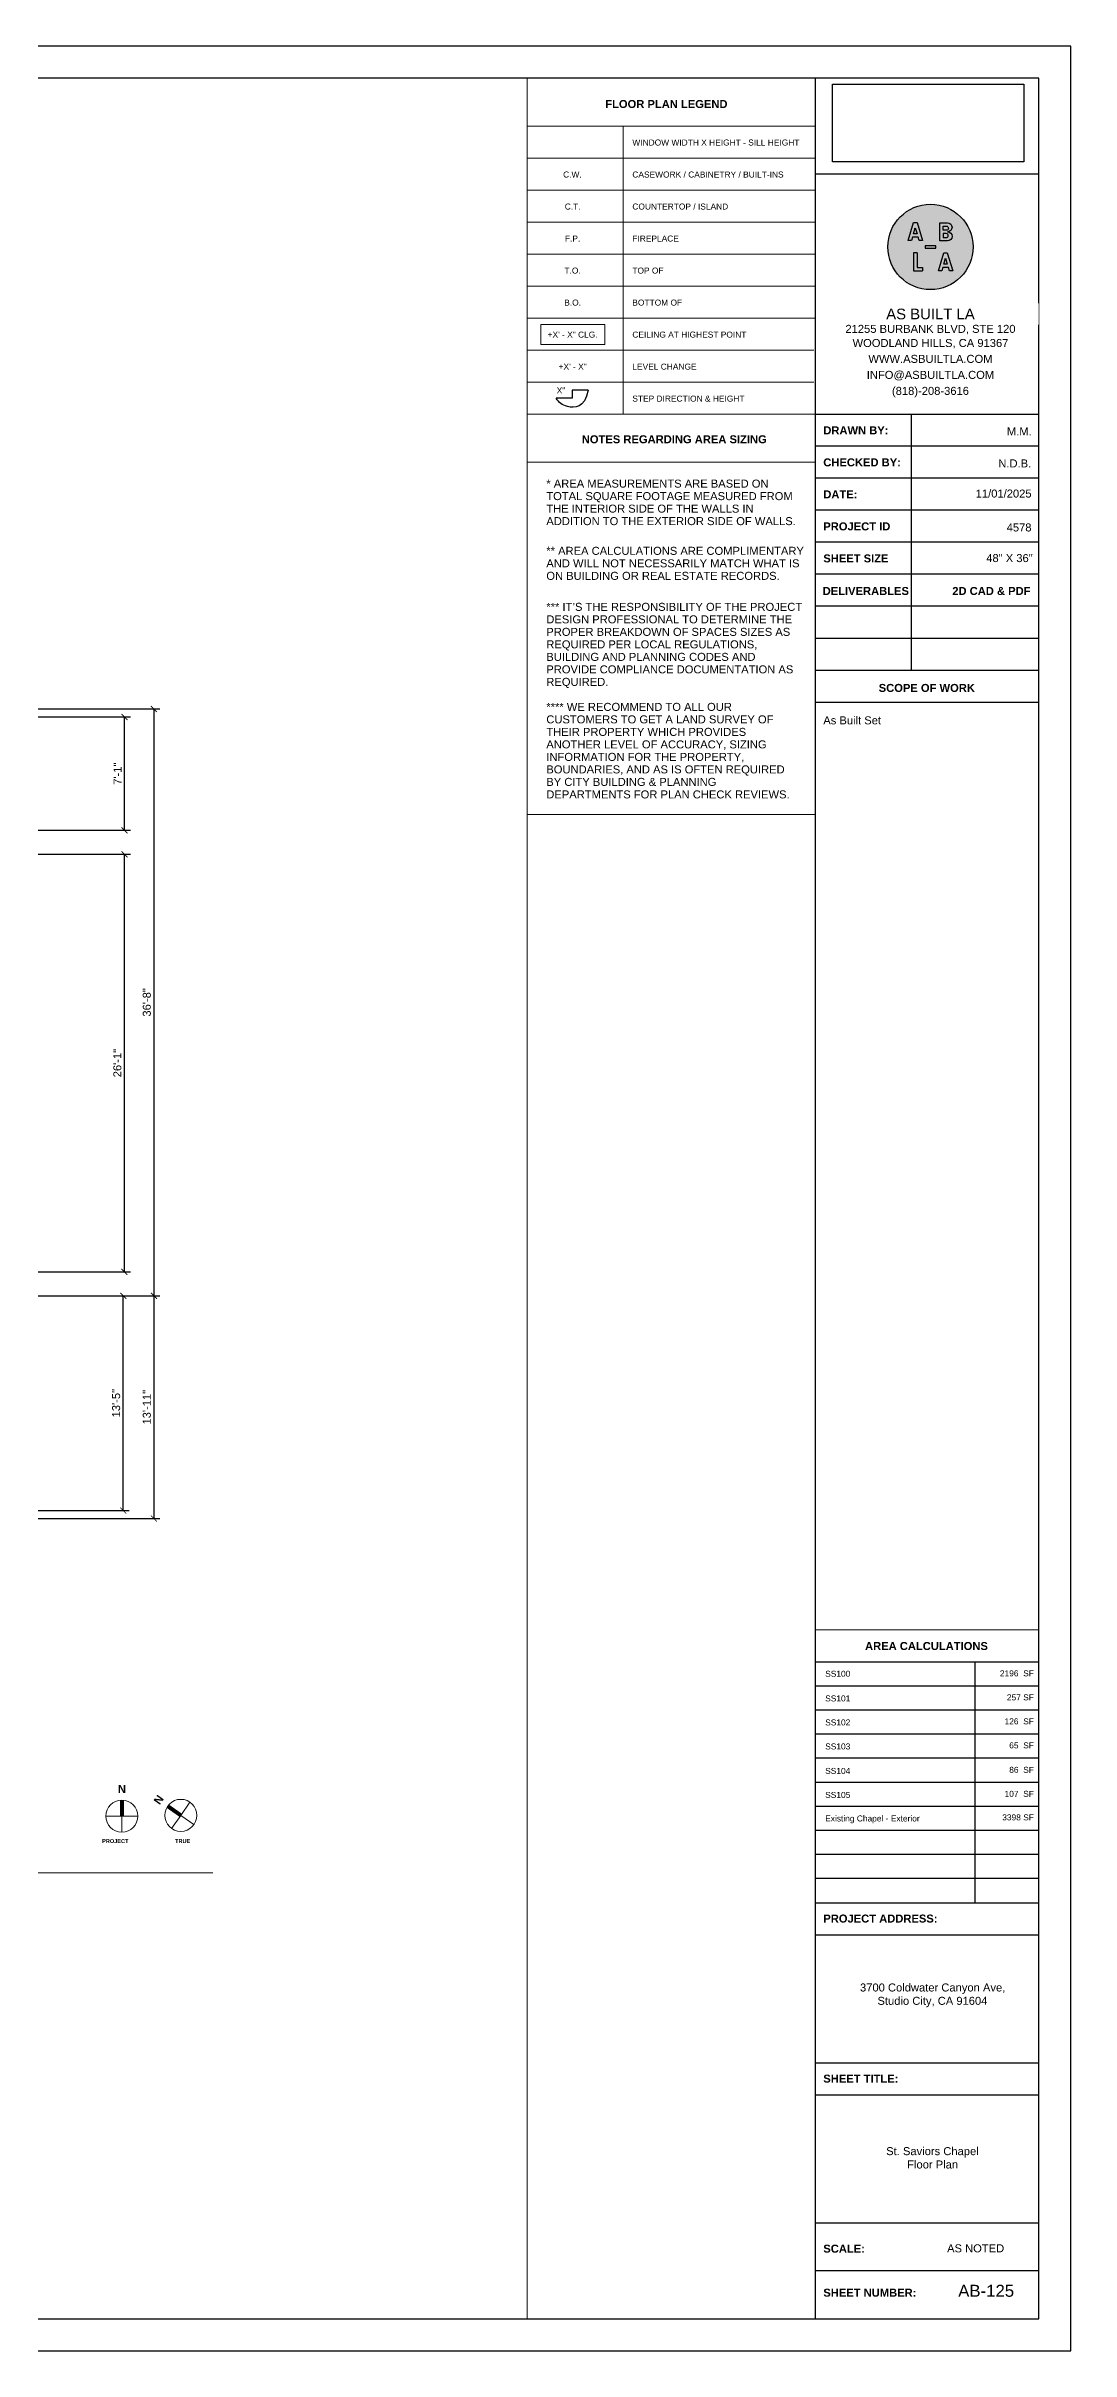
# Model space of a CAD drawing. Header units: inches. Extents: x -2078 to 106214, y -964 to 6385.
# Drawn here: x 99637 to 100406, y 2929 to 4657 of the extents above; entities that cross this region are included whole.
import ezdxf

# ---------------------------------------------------------------- set-up
doc = ezdxf.new("R2010")
doc.units = ezdxf.units.IN
doc.header["$MEASUREMENT"] = 0
doc.set_wipeout_variables(frame=1)
for name, color, linetype, lineweight in [('A-ANNO', 2, 'Continuous', 5), ('A-ANNO-DIMS', 1, 'Continuous', 9), ('A-COLS', 3, 'Continuous', 9), ('A-DETAIL-2', 20, 'Continuous', 25), ('A-DETAIL-3', 40, 'Continuous', 15)]:
    doc.layers.add(name, color=color, linetype=linetype, lineweight=lineweight)
doc.layers.add('A-HATCH', color=9, linetype='Continuous')
doc.layers.add('A-TB', color=7, linetype='Continuous')
doc.styles.add('Arial_3', font='arial.ttf', dxfattribs={"height": 0.125})
doc.styles.add('Arial_4', font='arial.ttf', dxfattribs={"height": 3})
doc.styles.add('Arial_5', font='arial.ttf', dxfattribs={"height": 0.09375})
doc.styles.add('Arial_B_2', font='arialbd.ttf', dxfattribs={"height": 0.125})
doc.styles.add('Arial_B_3', font='arialbd.ttf', dxfattribs={"height": 0.0625})
doc.styles.add('Jay Cad', font='arial.ttf', dxfattribs={"height": 0.125})
doc.styles.add('JC', font='arial.ttf', dxfattribs={"height": 0.125})
doc.dimstyles.new('Jay Cad - DIMS', dxfattribs={"dimtxt": 0.125, "dimasz": 0.09375, "dimexe": 0.09375, "dimexo": 0.09375, "dimgap": 0.046875, "dimtad": 1, "dimdec": 1, "dimzin": 0, "dimdsep": 46, "dimlunit": 4, "dimtxsty": 'Jay Cad', "dimblk": 'ARCHTICK', "dimcen": 0.09, "dimclrd": 1, "dimclre": 1, "dimclrt": 256, "dimadec": 0, "dimazin": 0, "dimtfac": 1, "dimtdec": 1, "dimtofl": 0, "dimtmove": 1, "dimatfit": 3, "dimfxl": 1, "dimtolj": 1, "dimtzin": 0, "dimarcsym": 0})
picture_1 = doc.add_image_def('image1.png', size_in_pixel=(151, 61))

# ---------------------------------------------------------------- blocks, each defined once
blk = doc.blocks.new('_ArchTick')
at = {"color": 0, "linetype": 'ByBlock', "const_width": 0.15}
blk.add_lwpolyline([(-0.5, -0.5), (0.5, 0.5)], dxfattribs=at)
blk = doc.blocks.new('*D70')
at = {"layer": 'A-ANNO-DIMS', "color": 1, "lineweight": -2, "transparency": 16777216}
for p, q in [((99608.5, 4153.7), (99700.2, 4153.7)), ((99695.7, 4068.7), (99695.7, 4153.7)), ((99616.4, 4068.7), (99700.2, 4068.7))]:
    blk.add_line(p, q, dxfattribs=at)
at = {"layer": 'Defpoints', "color": 0, "transparency": 16777216}
for p in [(99604, 4153.7), (99695.7, 4153.7), (99611.9, 4068.7)]:
    blk.add_point(p, dxfattribs=at)
at = {"layer": 'A-ANNO-DIMS', "color": 1, "lineweight": -2, "transparency": 16777216, "xscale": 4.5, "yscale": 4.5, "zscale": 4.5}
for p, rotation in [((99695.7, 4153.7), 90), ((99695.7, 4068.7), 270)]:
    blk.add_blockref('_ArchTick', p, dxfattribs=dict(at, rotation=rotation))
at = {"layer": 'A-ANNO-DIMS', "color": 2, "transparency": 16777216, "insert": (99690.5, 4111.2), "char_height": 6, "width": 0.401, "attachment_point": 5, "rotation": 90, "style": 'Jay Cad'}
blk.add_mtext('\\A1;7\'-1"', dxfattribs=at)
blk = doc.blocks.new('*D71')
at = {"layer": 'A-ANNO-DIMS', "color": 1, "lineweight": -2, "transparency": 16777216}
for p, q in [((99605.4, 4050.7), (99700.2, 4050.7)), ((99695.7, 3737.7), (99695.7, 4050.7)), ((99605.4, 3737.7), (99700.2, 3737.7))]:
    blk.add_line(p, q, dxfattribs=at)
at = {"layer": 'Defpoints', "color": 0, "transparency": 16777216}
for p in [(99600.9, 4050.7), (99695.7, 4050.7), (99600.9, 3737.7)]:
    blk.add_point(p, dxfattribs=at)
at = {"layer": 'A-ANNO-DIMS', "color": 1, "lineweight": -2, "transparency": 16777216, "xscale": 4.5, "yscale": 4.5, "zscale": 4.5}
for p, rotation in [((99695.7, 4050.7), 90), ((99695.7, 3737.7), 270)]:
    blk.add_blockref('_ArchTick', p, dxfattribs=dict(at, rotation=rotation))
at = {"layer": 'A-ANNO-DIMS', "color": 2, "transparency": 16777216, "insert": (99690.4, 3894.2), "char_height": 6, "width": 0.487, "attachment_point": 5, "rotation": 90, "style": 'Jay Cad'}
blk.add_mtext('\\A1;26\'-1"', dxfattribs=at)
blk = doc.blocks.new('*D72')
at = {"layer": 'A-ANNO-DIMS', "color": 1, "lineweight": -2, "transparency": 16777216}
for p, q in [((99557.4, 3719.7), (99699.3, 3719.7)), ((99694.8, 3558.7), (99694.8, 3719.7)), ((99444.4, 3558.7), (99699.3, 3558.7))]:
    blk.add_line(p, q, dxfattribs=at)
at = {"layer": 'Defpoints', "color": 0, "transparency": 16777216}
for p in [(99552.9, 3719.7), (99694.8, 3719.7), (99439.9, 3558.7)]:
    blk.add_point(p, dxfattribs=at)
at = {"layer": 'A-ANNO-DIMS', "color": 1, "lineweight": -2, "transparency": 16777216, "xscale": 4.5, "yscale": 4.5, "zscale": 4.5}
for p, rotation in [((99694.8, 3719.7), 90), ((99694.8, 3558.7), 270)]:
    blk.add_blockref('_ArchTick', p, dxfattribs=dict(at, rotation=rotation))
at = {"layer": 'A-ANNO-DIMS', "color": 2, "transparency": 16777216, "insert": (99689.5, 3639.2), "char_height": 6, "width": 0.487, "attachment_point": 5, "rotation": 90, "style": 'Jay Cad'}
blk.add_mtext('\\A1;13\'-5"', dxfattribs=at)
blk = doc.blocks.new('*D81')
at = {"layer": 'A-ANNO-DIMS', "color": 1, "lineweight": -2, "transparency": 16777216}
for p, q in [((99615.5, 4159.7), (99722.3, 4159.7)), ((99717.8, 4159.7), (99717.8, 3719.7)), ((99616.4, 3719.7), (99722.3, 3719.7))]:
    blk.add_line(p, q, dxfattribs=at)
at = {"layer": 'Defpoints', "color": 0, "transparency": 16777216}
for p in [(99611, 4159.7), (99611.9, 3719.7), (99717.8, 3719.7)]:
    blk.add_point(p, dxfattribs=at)
at = {"layer": 'A-ANNO-DIMS', "color": 1, "lineweight": -2, "transparency": 16777216, "xscale": 4.5, "yscale": 4.5, "zscale": 4.5}
for p, rotation in [((99717.8, 4159.7), 90), ((99717.8, 3719.7), 270)]:
    blk.add_blockref('_ArchTick', p, dxfattribs=dict(at, rotation=rotation))
at = {"layer": 'A-ANNO-DIMS', "color": 2, "transparency": 16777216, "insert": (99712.5, 3939.7), "char_height": 6, "width": 0.487, "attachment_point": 5, "rotation": 90, "style": 'Jay Cad'}
blk.add_mtext('\\A1;36\'-8"', dxfattribs=at)
blk = doc.blocks.new('*D82')
at = {"layer": 'A-ANNO-DIMS', "color": 1, "lineweight": -2, "transparency": 16777216}
for p, q in [((99616.4, 3719.7), (99722.3, 3719.7)), ((99717.8, 3719.7), (99717.8, 3552.7)), ((99451.4, 3552.7), (99722.3, 3552.7))]:
    blk.add_line(p, q, dxfattribs=at)
at = {"layer": 'Defpoints', "color": 0, "transparency": 16777216}
for p in [(99611.9, 3719.7), (99446.9, 3552.7), (99717.8, 3552.7)]:
    blk.add_point(p, dxfattribs=at)
at = {"layer": 'A-ANNO-DIMS', "color": 1, "lineweight": -2, "transparency": 16777216, "xscale": 4.5, "yscale": 4.5, "zscale": 4.5}
for p, rotation in [((99717.8, 3719.7), 90), ((99717.8, 3552.7), 270)]:
    blk.add_blockref('_ArchTick', p, dxfattribs=dict(at, rotation=rotation))
at = {"layer": 'A-ANNO-DIMS', "color": 2, "transparency": 16777216, "insert": (99712.5, 3636.2), "char_height": 6, "width": 0.574, "attachment_point": 5, "rotation": 90, "style": 'Jay Cad'}
blk.add_mtext('\\A1;13\'-11"', dxfattribs=at)
blk = doc.blocks.new('north arrow - north arrow-1258243-Floor Plans')
at = {"layer": 'A-ANNO'}
h = blk.add_hatch(color=256, dxfattribs=at)
edge = h.paths.add_edge_path()
edge.add_line((0.031, 0), (-0.031, 0))
edge.add_line((-0.031, 0), (-0.031, 0.248))
edge.add_arc((0, 0), 0.25, 82.8192, 97.1808, ccw=False)
edge.add_line((0.031, 0.248), (0.031, 0))
at = {"layer": 'A-ANNO', "lineweight": 20}
for q in [(-0.25, 0), (0.25, 0), (0, -0.25)]:
    blk.add_line((0, 0), q, dxfattribs=at)
at = {"layer": 'A-ANNO'}
blk.add_circle((0, 0), 0.25, dxfattribs=at)
at = {"layer": 'A-ANNO', "insert": (-0.062, 0.486), "char_height": 0.125, "width": 0.1515, "attachment_point": 1, "style": 'Arial_B_2', "bg_fill": 3, "box_fill_scale": 1.25, "bg_fill_color": 256, "bg_fill_true_color": 13158600, "bg_fill_transparency": 0}
blk.add_mtext('\\fArial|b1|i0|c0|p34|;N', dxfattribs=at)
blk = doc.blocks.new('JC_TB_48x36 - JC_TB_4836-1441736-Floor Plans')
at = {"layer": 'A-TB'}
for p, q in [((47.997, 24.012), (-0.003, 24.012)), ((47.997, -11.988), (47.997, 24.012)), ((47.497, 23.512), (0.747, 23.512)), ((47.497, 15.262), (43.997, 15.262)), ((47.497, 14.762), (43.997, 14.762)), ((47.497, 14.262), (43.997, 14.262)), ((43.997, -9.988), (47.497, -9.988)), ((47.497, -10.738), (43.997, -10.738)), ((0.747, -11.488), (47.497, -11.488)), ((-0.003, -11.988), (47.997, -11.988))]:
    blk.add_line(p, q, dxfattribs=at)
at = {"layer": 'A-TB', "char_height": 0.125, "attachment_point": 1, "bg_fill": 3, "box_fill_scale": 1.25, "bg_fill_color": 256, "bg_fill_true_color": 13158600, "bg_fill_transparency": 0}
for s, insert, width, style in [('DRAWN BY:', (44.126, 18.073), 1.22463, 'Arial_B_2'), ('CHECKED BY:', (44.126, 17.573), 1.4645, 'Arial_B_2'), ('DATE:', (44.126, 17.073), 0.63441, 'Arial_B_2'), ('PROJECT ID', (44.126, 16.573), 1.26566, 'Arial_B_2'), ('SHEET SIZE', (44.126, 16.073), 1.23725, 'Arial_B_2'), ('48" X 36"', (46.673, 16.078), 0.87428, 'Arial_3'), ('SCOPE OF WORK', (44.992, 14.05), 1.82747, 'Arial_B_2'), ('PROJECT ADDRESS:', (44.126, -5.172), 2.14941, 'Arial_B_2'), ('SHEET TITLE:', (44.126, -7.672), 1.42031, 'Arial_B_2'), ('SCALE:', (44.126, -10.328), 0.77959, 'Arial_B_2'), ('AS NOTED', (46.061, -10.323), 1.08259, 'Arial_3'), ('SHEET NUMBER:', (44.126, -11.016), 1.76434, 'Arial_B_2')]:
    blk.add_mtext(s, dxfattribs=dict(at, insert=insert, width=width, style=style))
at = {"layer": 'A-TB'}
for p, q in [((43.997, 23.512), (43.997, -11.488)), ((47.497, -11.488), (47.497, 23.512)), ((47.497, 18.262), (43.997, 18.262)), ((45.497, 18.262), (45.497, 14.262)), ((47.497, 17.762), (43.997, 17.762)), ((47.497, 17.262), (43.997, 17.262)), ((47.497, 16.762), (43.997, 16.762)), ((47.497, 16.262), (43.997, 16.262)), ((47.497, 15.762), (43.997, 15.762)), ((47.497, 13.762), (43.997, 13.762)), ((43.997, -4.988), (47.497, -4.988)), ((43.997, -5.488), (47.497, -5.488)), ((43.997, -7.488), (47.497, -7.488)), ((43.997, -7.988), (47.497, -7.988))]:
    blk.add_line(p, q, dxfattribs=at)
blk = doc.blocks.new('Logo - ABLA - CAD Format')
at = {"layer": 'A-HATCH', "true_color": 0xc9ee63}
h = blk.add_hatch(color=71, dxfattribs=at)
h.dxf.hatch_style = 1
h.paths.add_polyline_path([(-0.71, 0.89), (-0.79, 0.62), (-0.62, 0.62)], flags=0)
h.paths.add_polyline_path([(0.6, 0.78), (0.74, 0.78, 1), (0.74, 0.98), (0.6, 0.98)], flags=0)
h.paths.add_polyline_path([(0.6, 0.44), (0.74, 0.44, 1), (0.74, 0.63), (0.6, 0.63)], flags=0)
h.paths.add_polyline_path([(0.62, -0.8), (0.79, -0.8), (0.71, -0.53)], flags=0)
h.paths.add_polyline_path([(-2, 0, 1), (2, 0, 1)])
h.paths.add_polyline_path([(0.8, 0.28), (0.44, 0.28), (0.44, 1.13), (0.8, 1.13, -1), (0.8, 0.71, -1)], flags=16)
h.paths.add_polyline_path([(0.74, 0.44), (0.6, 0.44), (0.6, 0.63), (0.74, 0.63, -1)], flags=0)
h.paths.add_polyline_path([(0.79, -0.27), (1.05, -1.12), (0.89, -1.12), (0.84, -0.96), (0.58, -0.96), (0.53, -1.12), (0.37, -1.12), (0.63, -0.27)], flags=16)
h.paths.add_polyline_path([(0.74, 0.78), (0.6, 0.78), (0.6, 0.98), (0.74, 0.98, -1)], flags=0)
h.paths.add_polyline_path([(0.71, -0.53), (0.79, -0.8), (0.62, -0.8)], flags=0)
h.paths.add_polyline_path([(0.25, 0.06), (0.25, -0.06), (-0.25, -0.06), (-0.25, 0.06)], flags=16)
h.paths.add_polyline_path([(-0.37, 0.3), (-0.53, 0.3), (-0.58, 0.46), (-0.84, 0.46), (-0.89, 0.3), (-1.05, 0.3), (-0.79, 1.15), (-0.63, 1.15)], flags=16)
h.paths.add_polyline_path([(-0.63, -0.27), (-0.63, -0.96), (-0.37, -0.96), (-0.37, -1.12), (-0.79, -1.12), (-0.79, -0.27)], flags=16)
h.paths.add_polyline_path([(-0.62, 0.62), (-0.79, 0.62), (-0.71, 0.89)], flags=0)
at = {"layer": 'A-HATCH'}
h = blk.add_hatch(color=250, dxfattribs=at)
h.dxf.hatch_style = 1
h.paths.add_polyline_path([(-0.63, 1.15), (-0.79, 1.15), (-1.05, 0.3), (-0.89, 0.3), (-0.84, 0.46), (-0.58, 0.46), (-0.53, 0.3), (-0.37, 0.3)])
h.paths.add_polyline_path([(-0.62, 0.62), (-0.79, 0.62), (-0.71, 0.89)], flags=16)
h.paths.add_polyline_path([(0.44, 0.28), (0.8, 0.28, 1), (0.8, 0.71, 1), (0.8, 1.13), (0.44, 1.13)])
h.paths.add_polyline_path([(0.6, 0.44), (0.6, 0.63), (0.74, 0.63, -1), (0.74, 0.44)], flags=16)
h.paths.add_polyline_path([(0.6, 0.78), (0.6, 0.98), (0.74, 0.98, -1), (0.74, 0.78)], flags=16)
h.paths.add_polyline_path([(0.37, -1.12), (0.53, -1.12), (0.58, -0.96), (0.84, -0.96), (0.89, -1.12), (1.05, -1.12), (0.79, -0.27), (0.63, -0.27)])
h.paths.add_polyline_path([(0.71, -0.53), (0.79, -0.8), (0.62, -0.8)], flags=16)
h.paths.add_polyline_path([(0.25, -0.06), (0.25, 0.06), (-0.25, 0.06), (-0.25, -0.06)])
h.paths.add_polyline_path([(-0.79, -1.12), (-0.37, -1.12), (-0.37, -0.96), (-0.63, -0.96), (-0.63, -0.27), (-0.79, -0.27)])
at = {"layer": 'A-HATCH', "true_color": 0xc9ee63}
h = blk.add_hatch(color=71, dxfattribs=at)
h.dxf.hatch_style = 1
h.paths.add_polyline_path([(-0.71, 0.89), (-0.79, 0.62), (-0.62, 0.62)])
h.paths.add_polyline_path([(0.74, 0.78, 1), (0.74, 0.98), (0.6, 0.98), (0.6, 0.78)])
h.paths.add_polyline_path([(0.6, 0.63), (0.6, 0.44), (0.74, 0.44, 1), (0.74, 0.63)])
h.paths.add_polyline_path([(0.62, -0.8), (0.79, -0.8), (0.71, -0.53)])
blk.add_circle((0, 0), 2)
at = {"layer": 'A-HATCH', "color": 250}
for points in [[(-0.63, 1.15), (-0.37, 0.3), (-0.53, 0.3), (-0.58, 0.46), (-0.84, 0.46), (-0.89, 0.3), (-1.05, 0.3), (-0.79, 1.15)], [(-0.71, 0.89), (-0.62, 0.62), (-0.79, 0.62)], [(0.25, 0.06), (-0.25, 0.06), (-0.25, -0.06), (0.25, -0.06)], [(0.79, -0.27), (1.05, -1.12), (0.89, -1.12), (0.84, -0.96), (0.58, -0.96), (0.53, -1.12), (0.37, -1.12), (0.63, -0.27)], [(0.71, -0.53), (0.79, -0.8), (0.62, -0.8)]]:
    blk.add_lwpolyline(points, close=True, dxfattribs=at)
for points in [[(0.8, 0.71, -1), (0.8, 0.28), (0.44, 0.28), (0.44, 1.13), (0.8, 1.13, -1)], [(0.6, 0.98), (0.74, 0.98, -1), (0.74, 0.78), (0.6, 0.78)], [(0.6, 0.44), (0.74, 0.44, 1), (0.74, 0.63), (0.6, 0.63)]]:
    blk.add_lwpolyline(points, format="xyb", close=True, dxfattribs=at)
for points in [[(-0.79, -0.27), (-0.79, -1.12), (-0.37, -1.12)], [(-0.63, -0.27), (-0.79, -0.27)], [(-0.63, -0.27), (-0.63, -0.96), (-0.37, -0.96)], [(-0.37, -0.96), (-0.37, -1.12)]]:
    blk.add_lwpolyline(points, dxfattribs=at)
blk = doc.blocks.new('TB-INFO-ABLA')
blk.add_wipeout([(168, 180), (168, 0), (0, 0), (0, 180)])
blk.add_wipeout([(168, 180), (168, 0), (0, 0), (0, 180)])
at = {"xscale": 16, "yscale": 16, "zscale": 16}
blk.add_blockref('Logo - ABLA - CAD Format', (86.6, 125.4), dxfattribs=at)
at = {"char_height": 6, "width": 168.619, "attachment_point": 2, "style": 'JC', "bg_fill": 2}
for s, insert in [('21255 BURBANK BLVD, STE 120', (86.6, 67)), ('(818)-208-3616', (86.6, 20.5))]:
    blk.add_mtext(s, dxfattribs=dict(at, insert=insert))
for s, insert in [('WOODLAND HILLS, CA 91367', (86.6, 56.4)), ('INFO@ASBUILTLA.COM', (86.6, 32.5))]:
    blk.add_mtext(s, dxfattribs=dict(at, insert=insert))
at = {"insert": (86.6, 44.5), "char_height": 6, "width": 168.619, "attachment_point": 2, "style": 'JC', "bg_fill": 2}
blk.add_mtext('WWW.ASBUILTLA.COM', dxfattribs=at)
blk.add_lwpolyline([(168, 180), (0, 180), (0, 0), (168, 0)], close=True)
at = {"insert": (86.6, 75.1), "char_height": 8, "width": 154.347, "attachment_point": 5, "style": 'JC', "bg_fill": 2}
blk.add_mtext('AS BUILT LA ', dxfattribs=at)

msp = doc.modelspace()

# ---------------------------------------------------------------- linework, layer by layer
at = {"layer": 'A-COLS', "lineweight": 9}
msp.add_line((98520.313, 3287.083), (99761.965, 3287.083), dxfattribs=at)
at = {"layer": 'A-DETAIL-2'}
for p, q in [((100031.714, 4392.709), (100019.714, 4392.709)), ((100043.714, 4398.582), (100031.714, 4398.582)), ((100031.714, 4398.582), (100031.714, 4392.709))]:
    msp.add_line(p, q, dxfattribs=at)
msp.add_open_spline([(100043.714, 4398.582), (100041.092, 4385.097), (100027.815, 4385.097), (100021.634, 4389.146), (100019.714, 4392.709)], degree=3, knots=[0, 0, 0, 0, 0.0199103671, 0.0342127174, 0.0342127174, 0.0342127174, 0.0342127174], dxfattribs=at)
at = {"layer": 'A-DETAIL-3', "lineweight": 9}
for p, q in [((100213.88, 4632.663), (99997.88, 4632.663)), ((99997.88, 4632.663), (99997.88, 4380.663)), ((99997.88, 4632.663), (99997.88, 2952.663)), ((100213.88, 4380.663), (100213.88, 4632.663)), ((100213.88, 4632.663), (100213.88, 4596.663)), ((100213.88, 4596.663), (99997.88, 4596.663)), ((100069.88, 4596.663), (100069.88, 4380.663)), ((100213.88, 4572.663), (99997.88, 4572.663)), ((100213.88, 4548.663), (99997.88, 4548.663)), ((100213.88, 4524.663), (99997.88, 4524.663)), ((100213.88, 4500.663), (99997.88, 4500.663)), ((100213.88, 4476.663), (99997.88, 4476.663)), ((100213.88, 4452.663), (99997.88, 4452.663)), ((100213.88, 4428.663), (99997.88, 4428.663)), ((100213.88, 4404.663), (99997.88, 4404.663)), ((100213.88, 4380.663), (99997.88, 4380.663)), ((99997.88, 4380.663), (99997.88, 4080.663)), ((100213.88, 4380.663), (99997.88, 4380.663)), ((99997.88, 4344.663), (100213.88, 4344.663)), ((99997.88, 4080.663), (100213.88, 4080.663))]:
    msp.add_line(p, q, dxfattribs=at)

# ---------------------------------------------------------------- block references
at = {"layer": 'A-ANNO', "xscale": 48, "yscale": 48, "zscale": 48}
msp.add_blockref('north arrow - north arrow-1258243-Floor Plans', (99693.777, 3329.629), dxfattribs=at)

# ---------------------------------------------------------------- texts
at = {"layer": 'A-ANNO', "lineweight": 50, "char_height": 6, "attachment_point": 1}
for s, insert, width, style in [('FLOOR PLAN LEGEND', (100056.478, 4616.231), 110.595, 'Arial_B_2'), ('NOTES REGARDING AREA SIZING', (100038.867, 4364.886), 166.4985, 'Arial_B_2'), ('* AREA MEASUREMENTS ARE BASED ON ', (100012.242, 4331.643), 205.131, 'Arial_3'), ('TOTAL SQUARE FOOTAGE MEASURED FROM ', (100012.242, 4322.268), 226.7955, 'Arial_3'), ('ADDITION TO THE EXTERIOR SIDE OF WALLS.', (100012.242, 4303.518), 227.4015, 'Arial_3'), ('THE INTERIOR SIDE OF THE WALLS IN ', (100012.242, 4312.893), 192.102, 'Arial_3'), ('AND WILL NOT NECESSARILY MATCH WHAT IS ', (100012.242, 4271.87), 234.0675, 'Arial_3'), ('** AREA CALCULATIONS ARE COMPLIMENTARY ', (100012.242, 4281.245), 236.946, 'Arial_3'), ('ON BUILDING OR REAL ESTATE RECORDS.', (100012.242, 4262.495), 212.2515, 'Arial_3'), ('2D CAD & PDF', (100316.848, 4251.147), 70.4475, 'Arial_B_2'), ('*** IT', (100012.242, 4239.247), 23.7855, 'Arial_3'), ('’', (100031.867, 4239.247), 2.2725, 'Arial_3'), ('S THE RESPONSIBILITY OF THE PROJECT ', (100033.742, 4239.247), 209.979, 'Arial_3'), ('DESIGN PROFESSIONAL TO DETERMINE THE ', (100012.242, 4229.872), 226.4925, 'Arial_3'), ('PROPER BREAKDOWN OF SPACES SIZES AS ', (100012.242, 4220.497), 225.735, 'Arial_3'), ('REQUIRED PER LOCAL REGULATIONS, ', (100012.242, 4211.122), 194.6775, 'Arial_3'), ('BUILDING AND PLANNING CODES AND ', (100012.242, 4201.747), 192.8595, 'Arial_3'), ('PROVIDE COMPLIANCE DOCUMENTATION AS ', (100012.242, 4192.372), 227.25, 'Arial_3'), ('REQUIRED.', (100012.242, 4182.997), 56.358, 'Arial_3'), ('**** WE RECOMMEND TO ALL OUR ', (100012.242, 4164.249), 171.6495, 'Arial_3'), ('CUSTOMERS TO GET A LAND SURVEY OF ', (100012.242, 4154.874), 209.5245, 'Arial_3'), ('ANOTHER LEVEL OF ACCURACY, SIZING ', (100012.242, 4136.124), 203.313, 'Arial_3'), ('THEIR PROPERTY WHICH PROVIDES ', (100012.242, 4145.499), 185.133, 'Arial_3'), ('BOUNDARIES, AND AS IS OFTEN REQUIRED ', (100012.242, 4117.374), 219.8265, 'Arial_3'), ('INFORMATION FOR THE PROPERTY, ', (100012.242, 4126.749), 182.8605, 'Arial_3'), ('BY CITY BUILDING & PLANNING ', (100012.242, 4107.999), 157.7115, 'Arial_3'), ('DEPARTMENTS FOR PLAN CHECK REVIEWS.', (100012.242, 4098.624), 221.796, 'Arial_3')]:
    msp.add_mtext(s, dxfattribs=dict(at, insert=insert, width=width, style=style))
at = {"layer": 'A-ANNO', "char_height": 4.5, "attachment_point": 1, "style": 'Arial_5'}
for s, insert, width in [('WINDOW WIDTH X HEIGHT - SILL HEIGHT', (100076.786, 4586.626), 153.924), ('C.W.', (100024.841, 4562.626), 17.4225), ('CASEWORK / CABINETRY / BUILT-INS', (100076.786, 4562.626), 139.077), ('C.T.', (100026.091, 4538.626), 14.544), ('COUNTERTOP / ISLAND', (100076.786, 4538.626), 88.3245), ('F.P.', (100026.216, 4514.626), 14.0895), ('FIREPLACE', (100076.786, 4514.626), 42.723), ('T.O.', (100025.841, 4490.626), 14.9985), ('TOP OF', (100076.786, 4490.626), 28.785), ('B.O.', (100025.716, 4466.626), 15.453), ('BOTTOM OF ', (100076.786, 4466.626), 48.177), ('+X\' - X" CLG.', (100013.222, 4442.626), 45.753), ('CEILING AT HIGHEST POINT', (100076.786, 4442.626), 104.535), ('+X\' - X"', (100021.466, 4418.626), 25.6035), ('LEVEL CHANGE', (100076.786, 4418.626), 59.2365), ('X"', (100020.03, 4400.745), 7.7265), ('STEP DIRECTION & HEIGHT', (100076.786, 4394.626), 103.02)]:
    msp.add_mtext(s, dxfattribs=dict(at, insert=insert, width=width))
at = {"layer": 'A-TB', "attachment_point": 1, "bg_fill": 2}
for s, insert, char_height, width, style in [('M.M.', (100357.82, 4370.778), 6, 19.392, 'Arial_3'), ('N.D.B.', (100351.395, 4346.778), 6, 29.997, 'Arial_3'), ('4578', (100357.65, 4298.778), 6, 22.422, 'Arial_3'), ('As Built Set', (100220.06, 4154.153), 6, 52.8735, 'Arial_3'), ('\\pi37.65941;St. Saviors Chapel\\P\\pi53.41657;Floor Plan', (100229.597, 3081.427), 6, 143.77038, 'Arial_3'), ('AB-125', (100321.31, 2978.229), 9, 50.904, 'Arial_4')]:
    msp.add_mtext(s, dxfattribs=dict(at, insert=insert, char_height=char_height, width=width, style=style))

# ---------------------------------------------------------------- dimensions: what is measured, and where the dimension line sits
at = {"layer": 'A-ANNO-DIMS'}
for base, p1, p2, picture, middle in [((99695.73, 4153.697), (99611.894, 4068.697), (99603.956, 4153.697), '*D70', (99690.468, 4111.197)), ((99717.77, 3719.697), (99610.956, 4159.697), (99611.894, 3719.697), '*D81', (99712.455, 3939.697)), ((99695.73, 4050.697), (99600.894, 3737.697), (99600.894, 4050.697), '*D71', (99690.417, 3894.197)), ((99694.792, 3719.697), (99439.894, 3558.697), (99552.908, 3719.697), '*D72', (99689.477, 3639.197)), ((99717.77, 3552.697), (99611.894, 3719.697), (99446.894, 3552.697), '*D82', (99712.455, 3636.197))]:
    dim = msp.add_linear_dim(base=base, p1=p1, p2=p2, angle=90, dimstyle='Jay Cad - DIMS', override={"dimclrt": 2}, dxfattribs=at)
    dim.commit()
    dim.dimension.update_dxf_attribs({"geometry": picture, "text_midpoint": middle})

# ---------------------------------------------------------------- next in the draw order: linework, layer by layer
at = {"layer": 'A-DETAIL-3', "lineweight": 9}
msp.add_line((100213.88, 4080.663), (100213.88, 4380.663), dxfattribs=at)

# ---------------------------------------------------------------- next in the draw order: block references
at = {"layer": 'A-ANNO', "xscale": 47.99999999999999, "yscale": 47.99999999999999, "zscale": 47.99999999999999, "rotation": 54.99999999999979}
msp.add_blockref('north arrow - north arrow-1258243-Floor Plans', (99737.999, 3330.19), dxfattribs=at)

# ---------------------------------------------------------------- next in the draw order: texts
at = {"layer": 'A-ANNO', "insert": (99678.93, 3312.374), "char_height": 3, "width": 24.543, "attachment_point": 1, "style": 'Arial_B_3'}
msp.add_mtext('PROJECT', dxfattribs=at)

# ---------------------------------------------------------------- next in the draw order: texts
at = {"layer": 'A-ANNO', "insert": (99733.705, 3312.374), "char_height": 3, "width": 14.241, "attachment_point": 1, "style": 'Arial_B_3'}
msp.add_mtext('TRUE', dxfattribs=at)

# ---------------------------------------------------------------- next in the draw order: block references
at = {"layer": 'A-TB', "xscale": 48, "yscale": 48, "zscale": 48}
msp.add_blockref('JC_TB_48x36 - JC_TB_4836-1441736-Floor Plans', (98102.03, 3504.063), dxfattribs=at)

# ---------------------------------------------------------------- next in the draw order: linework, layer by layer
at = {"layer": 'A-ANNO', "flags": 128}
msp.add_lwpolyline([(100008.007, 4447.841), (100056.23, 4447.841), (100056.23, 4432.904), (100008.007, 4432.904)], close=True, dxfattribs=at)
at = {"layer": 'A-DETAIL-2'}
for p, q in [((100213.88, 3445.347), (100381.88, 3445.347)), ((100333.88, 3445.347), (100333.88, 3264.663)), ((100213.88, 3427.347), (100381.88, 3427.347)), ((100213.88, 3409.347), (100381.88, 3409.347)), ((100213.88, 3391.347), (100381.88, 3391.347)), ((100213.88, 3373.347), (100381.88, 3373.347)), ((100213.88, 3355.005), (100381.88, 3355.005)), ((100213.88, 3337.005), (100381.88, 3337.005)), ((100213.88, 3319.005), (100381.88, 3319.005)), ((100213.88, 3301.005), (100381.88, 3301.005)), ((100213.88, 3283.005), (100381.88, 3283.005))]:
    msp.add_line(p, q, dxfattribs=at)
at = {"layer": 'A-DETAIL-3', "lineweight": 9}
for p, q in [((100381.88, 3469.347), (100213.88, 3469.347)), ((100213.88, 3469.347), (100213.88, 3264.663)), ((100381.88, 3301.321), (100381.88, 3469.347))]:
    msp.add_line(p, q, dxfattribs=at)

# ---------------------------------------------------------------- next in the draw order: block references
msp.add_blockref('TB-INFO-ABLA', (100213.88, 4380.663))

# ---------------------------------------------------------------- next in the draw order: texts
at = {"layer": 'A-ANNO', "lineweight": 50, "char_height": 6, "attachment_point": 1, "style": 'Arial_B_2'}
for s, insert, width in [('DELIVERABLES', (100219.582, 4251.147), 70.4475), ('AREA CALCULATIONS', (100251.381, 3460.135), 109.383)]:
    msp.add_mtext(s, dxfattribs=dict(at, insert=insert, width=width))
at = {"layer": 'A-ANNO', "char_height": 4.5, "attachment_point": 1, "style": 'Arial_5'}
for s, insert, width in [('2196  SF', (100352.581, 3438.9), 31.0575), ('SS100', (100221.469, 3438.592), 104.3835), ('SS101', (100221.469, 3420.101), 72.72), ('257 SF', (100357.831, 3420.9), 24.6945), ('SS102', (100221.469, 3402.101), 79.689), ('126  SF', (100356.081, 3402.9), 26.8155), ('SS103', (100221.469, 3384.101), 108.3225), ('65  SF', (100359.581, 3384.9), 22.5735), ('SS104', (100221.469, 3365.759), 92.718), ('86  SF', (100359.581, 3366.559), 22.5735), ('SS105', (100221.469, 3347.759), 92.718), ('107  SF', (100356.081, 3348.559), 26.8155), ('Existing Chapel - Exterior', (100221.469, 3330.101), 86.658), ('3398 SF', (100354.331, 3330.9), 28.9365)]:
    msp.add_mtext(s, dxfattribs=dict(at, insert=insert, width=width))
at = {"layer": 'A-TB', "insert": (100334.406, 4324.179), "char_height": 6, "width": 43.26584, "attachment_point": 1, "style": 'Arial_3', "bg_fill": 3, "box_fill_scale": 1.25, "bg_fill_color": 256, "bg_fill_true_color": 13158600, "bg_fill_transparency": 0}
msp.add_mtext('11/01/2025', dxfattribs=at)
at = {"layer": 'A-TB', "insert": (100235.907, 3204.129), "char_height": 6, "width": 131.3505, "attachment_point": 1, "style": 'Arial_3', "bg_fill": 2}
msp.add_mtext('\\pi11.70799;3700 Coldwater Canyon Ave,\\P\\pi24.83146;Studio City, CA 91604', dxfattribs=at)

# ---------------------------------------------------------------- next in the draw order: pictures from other files: only their frames are drawn
at = {"color": 7, "true_color": 0xffffff}
image = msp.add_image(picture_1, insert=(100226.896, 4569.991), size_in_units=(143.644, 58.028), dxfattribs=at)
image.dxf.flags = 15

doc.saveas('drawing.dxf')
